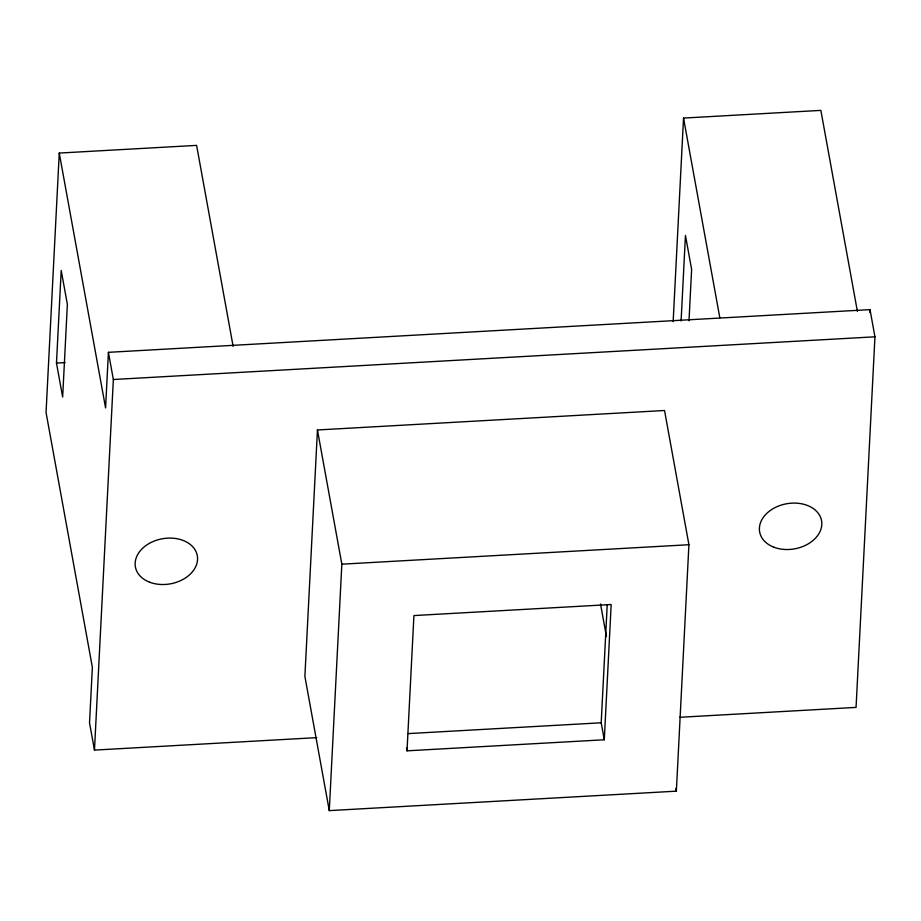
<?xml version="1.0" encoding="UTF-8"?>
<svg xmlns="http://www.w3.org/2000/svg" width="921" height="921" viewBox="0 0 921 921"><rect width="100%" height="100%" fill="white"/><g stroke="black" fill="none" stroke-linecap="round" stroke-linejoin="round"><path stroke-width="1.38" d="M233.14 346.411L196.61 145.38L59.266 153.07L46.05 412.493L92.365 667.322L89.533 722.916L94.472 750.097L316.778 737.64M56.48 363.081L61.2 270.44L67.371 304.414L62.651 397.066L56.48 363.081L65.08 362.598M679.652 717.298L856.058 707.397L874.95 336.81L870.011 309.629L108.413 352.329L105.581 407.911L59.266 153.07M94.472 750.097L113.352 379.51L108.413 352.329M317.446 429.969L304.886 676.405L329.281 810.618L676.359 791.162L688.92 544.725L664.536 410.501L317.446 429.969L341.841 564.182L329.281 810.618M407.024 750.834L413.92 615.573L611.176 604.51L604.291 739.77L407.024 750.834L406.506 748.002M604.291 739.77L601.194 722.789L607.227 604.602M673.159 321.59L683.532 118.072L820.864 110.382L857.405 311.413M681.091 320.957L685.454 235.442L691.625 269.416L689.012 320.727M869.861 312.484L870.011 309.629M113.352 379.51L874.95 336.81M341.841 564.182L688.92 544.725M408.222 733.6L601.194 722.789M683.532 118.072L719.808 317.699M675.853 788.341L676.359 791.162M600.527 604.003L606.444 636.561M149.709 582.233A31.475 22.91 -10.3 0 0 197.555 559.554A31.475 22.91 -10.3 0 0 151.758 542.124A31.475 22.91 -10.3 0 0 149.709 582.233M773.962 547.235A31.475 22.91 -10.3 0 0 821.808 524.556A31.475 22.91 -10.3 0 0 776.012 507.126A31.475 22.91 -10.3 0 0 773.962 547.235"/></g></svg>
